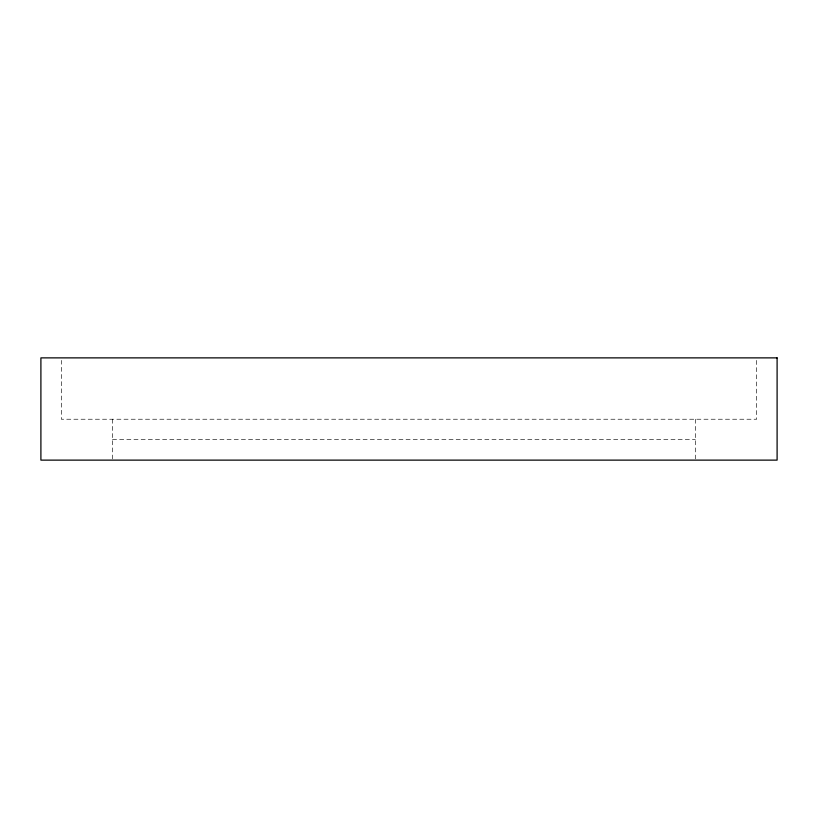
<?xml version="1.0" encoding="UTF-8"?>
<svg xmlns="http://www.w3.org/2000/svg" width="818" height="818" viewBox="0 0 818 818"><rect width="100%" height="100%" fill="white"/><g stroke="black" fill="none" stroke-linecap="round" stroke-linejoin="round"><path stroke-width="0.61" stroke-dasharray="4.09 3.07" d="M112.475 439.675L695.3 439.675M756.65 360.431L756.65 419.225L61.35 419.225L61.35 360.431M695.3 419.225L695.3 458.847M112.475 419.225L112.475 458.847"/><path stroke-width="1.23" d="M777.1 357.875L40.9 357.875L40.9 460.125L777.1 460.125L777.1 357.875"/></g></svg>
